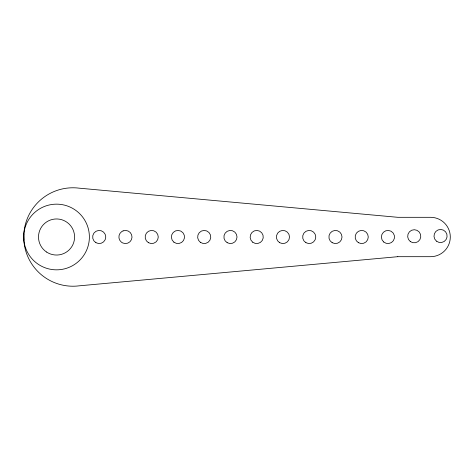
<?xml version="1.0" encoding="UTF-8"?>
<svg xmlns="http://www.w3.org/2000/svg" width="474" height="474" viewBox="0 0 474 474"><rect width="100%" height="100%" fill="white"/><g stroke="black" fill="none" stroke-linecap="round" stroke-linejoin="round"><path stroke-width="0.71" d="M23.83 233.907L23.83 240.093M23.783 234.624L23.984 241.307A32.848 32.848 0 0 0 74.163 264.717A32.848 32.848 0 0 0 74.264 209.342A32.848 32.848 0 0 0 23.996 232.58L23.783 234.624M123.116 230.868L121.605 231.685A6.565 6.565 0 0 0 121.308 242.09L122.766 242.99A6.565 6.565 0 0 0 132.009 237.184A6.565 6.565 0 0 0 123.116 230.868M397.799 256.689L79.117 285.834A49.219 49.219 0 0 1 23.73 237A49.219 49.219 0 0 1 79.117 188.166L397.799 217.311L430.611 217.311A19.689 19.689 0 0 1 450.3 237A19.689 19.689 0 0 1 430.611 256.689L397.799 256.689M46.559 252.032A18.048 18.048 0 0 0 74.554 238.132A18.048 18.048 0 0 0 48.52 220.837A18.048 18.048 0 0 0 46.559 252.032M95.92 242.682A6.565 6.565 0 0 0 105.761 237A6.565 6.565 0 0 0 95.92 231.318A6.565 6.565 0 0 0 95.92 242.682M148.421 242.682A6.565 6.565 0 0 0 158.263 237A6.565 6.565 0 0 0 148.421 231.318A6.565 6.565 0 0 0 148.421 242.682M173.899 242.161A6.565 6.565 0 0 0 184.451 237.924A6.565 6.565 0 0 0 175.504 230.909A6.565 6.565 0 0 0 173.899 242.161M200.437 242.374A6.565 6.565 0 0 0 210.74 237.575A6.565 6.565 0 0 0 201.432 231.051A6.565 6.565 0 0 0 200.437 242.374M227.17 242.682A6.565 6.565 0 0 0 237.018 237A6.565 6.565 0 0 0 227.17 231.318A6.565 6.565 0 0 0 227.17 242.682M279.672 242.682A6.565 6.565 0 0 0 289.513 237A6.565 6.565 0 0 0 279.672 231.318A6.565 6.565 0 0 0 279.672 242.682M252.689 242.19A6.565 6.565 0 0 0 263.206 237.883A6.565 6.565 0 0 0 254.218 230.927A6.565 6.565 0 0 0 252.689 242.19M305.926 242.682A6.565 6.565 0 0 0 315.767 237A6.565 6.565 0 0 0 305.926 231.318A6.565 6.565 0 0 0 305.926 242.682M358.421 242.682A6.565 6.565 0 0 0 368.268 237A6.565 6.565 0 0 0 358.421 231.318A6.565 6.565 0 0 0 358.421 242.682M332.173 242.682A6.565 6.565 0 0 0 342.015 237A6.565 6.565 0 0 0 332.173 231.318A6.565 6.565 0 0 0 332.173 242.682M383.703 241.995A6.565 6.565 0 0 0 394.409 238.185A6.565 6.565 0 0 0 385.753 230.814A6.565 6.565 0 0 0 383.703 241.995M410.312 241.539A6.565 6.565 0 0 0 420.752 237.041A6.565 6.565 0 0 0 411.633 230.251A6.565 6.565 0 0 0 410.312 241.539M436.477 241.165A6.565 6.565 0 0 0 447.041 236.959A6.565 6.565 0 0 0 438.118 229.92A6.565 6.565 0 0 0 436.477 241.165"/></g></svg>
